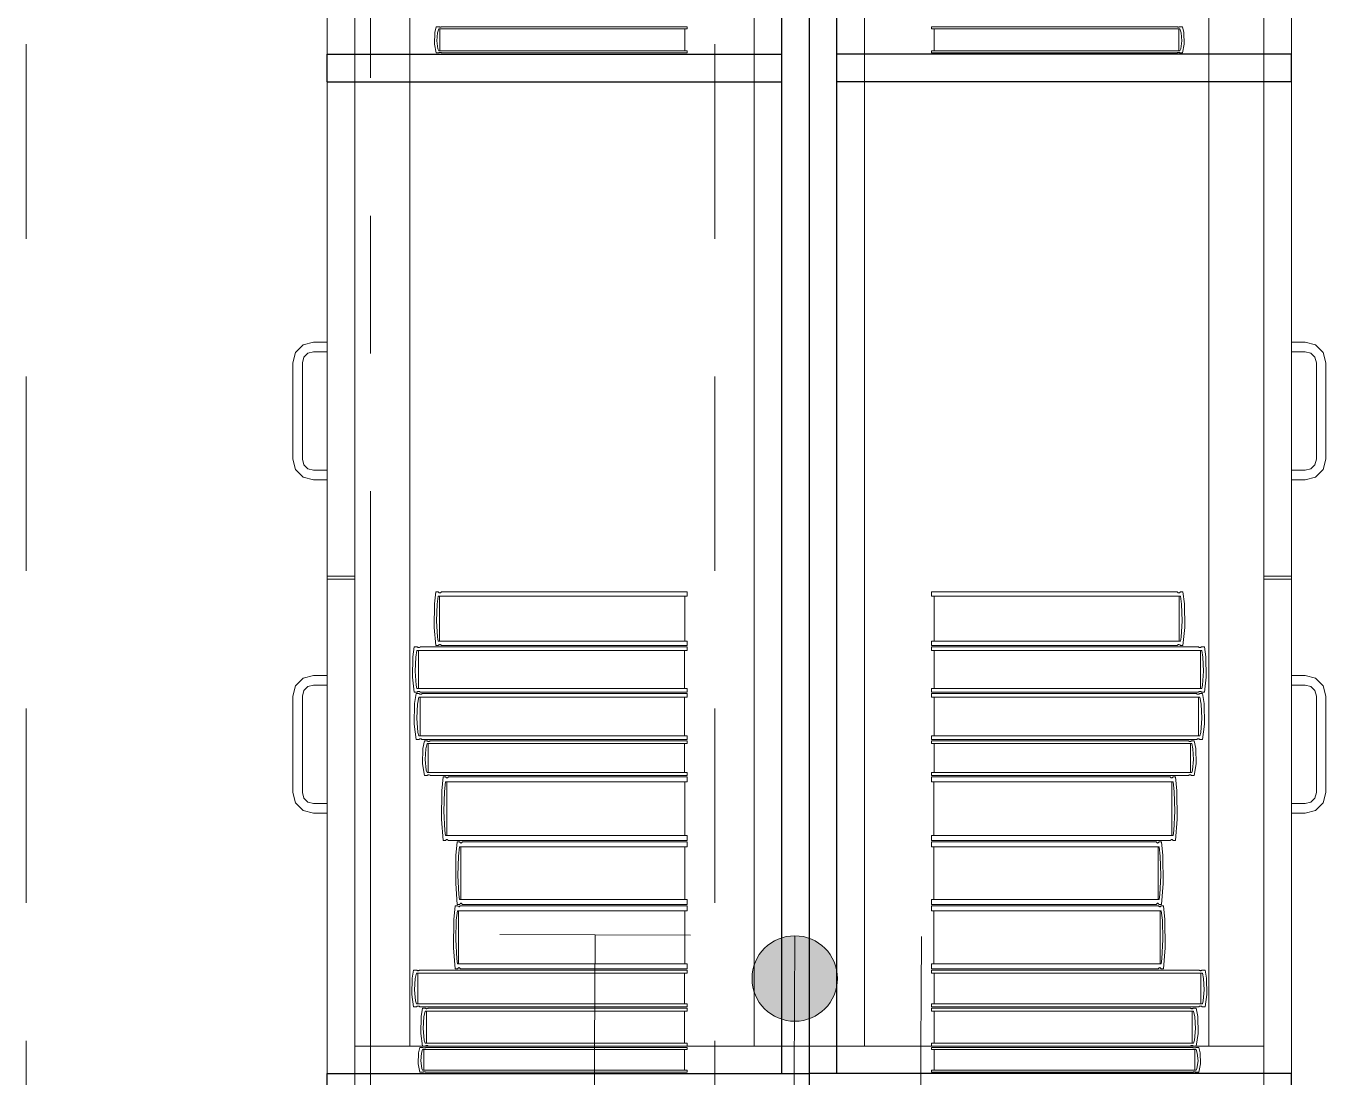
# Model space of a CAD drawing. Header units: inches. Extents: x -19 to 5698, y -728 to 92.
# Drawn here: x 293.57 to 294.514, y 14.325 to 15.088 of the extents above; entities that cross this region are included whole.
import ezdxf

# ---------------------------------------------------------------- set-up
doc = ezdxf.new("R2010")
doc.units = ezdxf.units.IN
doc.header["$MEASUREMENT"] = 0
doc.set_wipeout_variables(frame=1)
for name, pattern in [('HIDDEN', [0.375, 0.25, -0.125]), ('Hidden Line', [0.195611, 0.141111, -0.0545]), ('Punto & Raya', [0.65, 0.5, -0.075, 0, -0.075]), ('RAYITAS', [0.375, 0.25, -0.125]), ('Wipeout_Contour', [1, 0, -1])]:
    doc.linetypes.add(name, pattern=pattern)
for name, color, linetype, lineweight in [('00 conduct tomacorr', 120, 'HIDDEN', 30), ('T-TECHO-E', 150, 'Continuous', 20), ('TOMACORRIENTE', 22, 'RAYITAS', 9)]:
    doc.layers.add(name, color=color, linetype=linetype, lineweight=lineweight)
for name, color, linetype in [('02 _ ARQ _ ALB _ Ejes Generales', 251, 'Continuous'), ('08 _ STR _ EXT _ 09 Vigas', 251, 'Continuous'), ('Interior - Mobiliario', 7, 'Continuous')]:
    doc.layers.add(name, color=color, linetype=linetype)

# ---------------------------------------------------------------- blocks, each defined once
blk = doc.blocks.new('a')
at = {"layer": 'TOMACORRIENTE', "ltscale": 0.05}
h = blk.add_hatch(color=4, dxfattribs=at)
edge = h.paths.add_edge_path()
edge.add_arc((0, 0.0752), 0.02106, 0, 360)
at = {"layer": 'TOMACORRIENTE', "color": 4}
for p, q in [((-0.14553, 0.09625), (-0.0515, 0.09625)), ((-0.09851, 0.09625), (-0.09851, -0.09657)), ((0, 0.09625), (0, -0.09625)), ((0.06232, -0.09625), (0.06232, 0.09625))]:
    blk.add_line(p, q, dxfattribs=at)
blk.add_circle((0, 0.0752), 0.02106, dxfattribs=at)
blk = doc.blocks.new('CABLE 3FACE')
at = {"layer": 'T-TECHO-E', "rotation": 59.94170052614085}
blk.add_blockref('a', (0, 0), dxfattribs=at)

msp = doc.modelspace()

# ---------------------------------------------------------------- linework, layer by layer
at = {"layer": '08 _ STR _ EXT _ 09 Vigas', "color": 251, "linetype": 'Hidden Line', "lineweight": 13, "true_color": 0x636466}
msp.add_line((293.57005, 7.7), (293.57005, 16.9), dxfattribs=at)
at = {"layer": 'Interior - Mobiliario', "color": 175, "linetype": 'Continuous', "lineweight": 13}
for p, q in [((293.80862, 15.78729), (293.80862, 14.32729)), ((294.11862, 14.32729), (294.11862, 15.78729)), ((294.15862, 14.32729), (294.15862, 15.78729)), ((294.46862, 15.78729), (294.46862, 14.32729)), ((293.86679, 15.08309), (293.86656, 15.07461)), ((293.86778, 15.08724), (293.86679, 15.08309)), ((293.86976, 15.08724), (293.86778, 15.08724)), ((293.8683, 15.07706), (293.86877, 15.08289)), ((293.86877, 15.08289), (293.8696, 15.08572)), ((293.8696, 15.08572), (294.04996, 15.08572)), ((293.86986, 15.08717), (293.86976, 15.08724)), ((293.87009, 15.08705), (293.86986, 15.08717)), ((293.87034, 15.08697), (293.87009, 15.08705)), ((293.87061, 15.08693), (293.87034, 15.08697)), ((293.87088, 15.08692), (293.87061, 15.08693)), ((293.87114, 15.08696), (293.87088, 15.08692)), ((293.8714, 15.08703), (293.87114, 15.08696)), ((293.87163, 15.08714), (293.8714, 15.08703)), ((293.87178, 15.08724), (293.87163, 15.08714)), ((294.04996, 15.08724), (293.87178, 15.08724)), ((294.04996, 15.08572), (294.04996, 15.08724)), ((294.22728, 15.08572), (294.22728, 15.08724)), ((294.22728, 15.08724), (294.40546, 15.08724)), ((294.40764, 15.08572), (294.22728, 15.08572)), ((294.40546, 15.08724), (294.40561, 15.08714)), ((294.40561, 15.08714), (294.40585, 15.08703)), ((294.40585, 15.08703), (294.4061, 15.08696)), ((294.4061, 15.08696), (294.40637, 15.08692)), ((294.40637, 15.08692), (294.40664, 15.08693)), ((294.40664, 15.08693), (294.4069, 15.08697)), ((294.4069, 15.08697), (294.40715, 15.08705)), ((294.40715, 15.08705), (294.40738, 15.08717)), ((294.40738, 15.08717), (294.40748, 15.08724)), ((294.40748, 15.08724), (294.40946, 15.08724)), ((294.40848, 15.08289), (294.40764, 15.08572)), ((294.40894, 15.07706), (294.40848, 15.08289)), ((294.40946, 15.08724), (294.41046, 15.08309)), ((294.41046, 15.08309), (294.41068, 15.07461)), ((293.76563, 14.85079), (293.77112, 14.85628)), ((293.77112, 14.85628), (293.77862, 14.85829)), ((293.77862, 14.85829), (293.78862, 14.85829)), ((293.78862, 14.85829), (293.78862, 14.85129)), ((294.49862, 14.85829), (294.48862, 14.85829)), ((294.48862, 14.85829), (294.48862, 14.85129)), ((294.50612, 14.85628), (294.49862, 14.85829)), ((294.51161, 14.85079), (294.50612, 14.85628)), ((293.76362, 14.84329), (293.76563, 14.85079)), ((293.76362, 14.77329), (293.76362, 14.84329)), ((293.77169, 14.84729), (293.77062, 14.84329)), ((293.77062, 14.84329), (293.77062, 14.77329)), ((293.77462, 14.85022), (293.77169, 14.84729)), ((293.77862, 14.85129), (293.77462, 14.85022)), ((293.78862, 14.85129), (293.77862, 14.85129)), ((294.48862, 14.85129), (294.49862, 14.85129)), ((294.49862, 14.85129), (294.50262, 14.85022)), ((294.50262, 14.85022), (294.50555, 14.84729)), ((294.50555, 14.84729), (294.50662, 14.84329)), ((294.50662, 14.84329), (294.50662, 14.77329)), ((294.51362, 14.84329), (294.51161, 14.85079)), ((294.51362, 14.77329), (294.51362, 14.84329)), ((293.76563, 14.76579), (293.76362, 14.77329)), ((293.77062, 14.77329), (293.77169, 14.76929)), ((293.77169, 14.76929), (293.77462, 14.76637)), ((294.50555, 14.76929), (294.50262, 14.76637)), ((294.50662, 14.77329), (294.50555, 14.76929)), ((294.51161, 14.76579), (294.51362, 14.77329)), ((293.77112, 14.7603), (293.76563, 14.76579)), ((293.77862, 14.75829), (293.77112, 14.7603)), ((293.77462, 14.76637), (293.77862, 14.76529)), ((293.77862, 14.76529), (293.78862, 14.76529)), ((293.78862, 14.75829), (293.77862, 14.75829)), ((293.78862, 14.76529), (293.78862, 14.75829)), ((294.49862, 14.76529), (294.48862, 14.76529)), ((294.48862, 14.76529), (294.48862, 14.75829)), ((294.48862, 14.75829), (294.49862, 14.75829)), ((294.50262, 14.76637), (294.49862, 14.76529)), ((294.49862, 14.75829), (294.50612, 14.7603)), ((294.50612, 14.7603), (294.51161, 14.76579)), ((293.78862, 14.68829), (293.80862, 14.68829)), ((293.78862, 14.68629), (293.80862, 14.68629)), ((294.48862, 14.68829), (294.46862, 14.68829)), ((294.48862, 14.68629), (294.46862, 14.68629)), ((293.86743, 14.67692), (293.86644, 14.66839)), ((293.86942, 14.67692), (293.86743, 14.67692)), ((293.86842, 14.66799), (293.86926, 14.67381)), ((293.86926, 14.67381), (294.04996, 14.67381)), ((293.86952, 14.67677), (293.86942, 14.67692)), ((293.86975, 14.67653), (293.86952, 14.67677)), ((293.87, 14.67637), (293.86975, 14.67653)), ((293.87026, 14.67628), (293.87, 14.67637)), ((293.87017, 14.67381), (293.87017, 14.64116)), ((293.87053, 14.67627), (293.87026, 14.67628)), ((293.8708, 14.67634), (293.87053, 14.67627)), ((293.87105, 14.67649), (293.8708, 14.67634)), ((293.87129, 14.67671), (293.87105, 14.67649)), ((293.87144, 14.67692), (293.87129, 14.67671)), ((294.04996, 14.67692), (293.87144, 14.67692)), ((294.04814, 14.64116), (294.04814, 14.67381)), ((294.04996, 14.67381), (294.04996, 14.67692)), ((294.22728, 14.67381), (294.22728, 14.67692)), ((294.22728, 14.67692), (294.4058, 14.67692)), ((294.40798, 14.67381), (294.22728, 14.67381)), ((294.2291, 14.64116), (294.2291, 14.67381)), ((294.4058, 14.67692), (294.40595, 14.67671)), ((294.40595, 14.67671), (294.40619, 14.67649)), ((294.40619, 14.67649), (294.40644, 14.67634)), ((294.40644, 14.67634), (294.40671, 14.67627)), ((294.40671, 14.67627), (294.40698, 14.67628)), ((294.40698, 14.67628), (294.40724, 14.67637)), ((294.40707, 14.67381), (294.40707, 14.64116)), ((294.40724, 14.67637), (294.40749, 14.67653)), ((294.40749, 14.67653), (294.40772, 14.67677)), ((294.40772, 14.67677), (294.40783, 14.67692)), ((294.40783, 14.67692), (294.40981, 14.67692)), ((294.40882, 14.66799), (294.40798, 14.67381)), ((294.40981, 14.67692), (294.41081, 14.66839)), ((293.86644, 14.66839), (293.86621, 14.65101)), ((293.86796, 14.65602), (293.86842, 14.66799)), ((294.40929, 14.65602), (294.40882, 14.66799)), ((294.41081, 14.66839), (294.41104, 14.65101)), ((293.86872, 14.6441), (293.86796, 14.65602)), ((294.40853, 14.6441), (294.40929, 14.65602)), ((293.86621, 14.65101), (293.86743, 14.63805)), ((294.41104, 14.65101), (294.40981, 14.63805)), ((293.85185, 14.63705), (293.85077, 14.62984)), ((293.85401, 14.63705), (293.85185, 14.63705)), ((293.85412, 14.63692), (293.85401, 14.63705)), ((293.85437, 14.63672), (293.85412, 14.63692)), ((293.85464, 14.63658), (293.85437, 14.63672)), ((293.85493, 14.63651), (293.85464, 14.63658)), ((293.85522, 14.6365), (293.85493, 14.63651)), ((293.85551, 14.63656), (293.85522, 14.6365)), ((293.85578, 14.63668), (293.85551, 14.63656)), ((293.85604, 14.63687), (293.85578, 14.63668)), ((293.8562, 14.63705), (293.85604, 14.63687)), ((294.04996, 14.63705), (293.8562, 14.63705)), ((293.86743, 14.63805), (293.86942, 14.63805)), ((293.86926, 14.64116), (293.86872, 14.6441)), ((294.04996, 14.64116), (293.86926, 14.64116)), ((293.86942, 14.63805), (293.86957, 14.63826)), ((293.86957, 14.63826), (293.8698, 14.63848)), ((293.8698, 14.63848), (293.87006, 14.63863)), ((293.87006, 14.63863), (293.87032, 14.6387)), ((293.87032, 14.6387), (293.87059, 14.63869)), ((293.87059, 14.63869), (293.87086, 14.6386)), ((293.87086, 14.6386), (293.87111, 14.63843)), ((293.87111, 14.63843), (293.87134, 14.6382)), ((293.87134, 14.6382), (293.87144, 14.63805)), ((293.87144, 14.63805), (294.04996, 14.63805)), ((294.04996, 14.63805), (294.04996, 14.64116)), ((294.04996, 14.63442), (294.04996, 14.63705)), ((294.22728, 14.63805), (294.22728, 14.64116)), ((294.22728, 14.64116), (294.40798, 14.64116)), ((294.4058, 14.63805), (294.22728, 14.63805)), ((294.22728, 14.63442), (294.22728, 14.63705)), ((294.22728, 14.63705), (294.42104, 14.63705)), ((294.40591, 14.6382), (294.4058, 14.63805)), ((294.40613, 14.63843), (294.40591, 14.6382)), ((294.40639, 14.6386), (294.40613, 14.63843)), ((294.40665, 14.63869), (294.40639, 14.6386)), ((294.40692, 14.6387), (294.40665, 14.63869)), ((294.40718, 14.63863), (294.40692, 14.6387)), ((294.40744, 14.63848), (294.40718, 14.63863)), ((294.40767, 14.63826), (294.40744, 14.63848)), ((294.40783, 14.63805), (294.40767, 14.63826)), ((294.40981, 14.63805), (294.40783, 14.63805)), ((294.40798, 14.64116), (294.40853, 14.6441)), ((294.42104, 14.63705), (294.4212, 14.63687)), ((294.4212, 14.63687), (294.42146, 14.63668)), ((294.42146, 14.63668), (294.42174, 14.63656)), ((294.42174, 14.63656), (294.42202, 14.6365)), ((294.42202, 14.6365), (294.42232, 14.63651)), ((294.42232, 14.63651), (294.4226, 14.63658)), ((294.4226, 14.63658), (294.42288, 14.63672)), ((294.42288, 14.63672), (294.42313, 14.63692)), ((294.42313, 14.63692), (294.42324, 14.63705)), ((294.42324, 14.63705), (294.42539, 14.63705)), ((294.42539, 14.63705), (294.42647, 14.62984)), ((293.85077, 14.62984), (293.85052, 14.61514)), ((293.85242, 14.61938), (293.85292, 14.62949)), ((293.85292, 14.62949), (293.85383, 14.63442)), ((293.85383, 14.63442), (294.04996, 14.63442)), ((293.85482, 14.63442), (293.85482, 14.60681)), ((294.04798, 14.60681), (294.04798, 14.63442)), ((294.42341, 14.63442), (294.22728, 14.63442)), ((294.22926, 14.60681), (294.22926, 14.63442)), ((294.42242, 14.63442), (294.42242, 14.60681)), ((294.42432, 14.62949), (294.42341, 14.63442)), ((294.42482, 14.61938), (294.42432, 14.62949)), ((294.42647, 14.62984), (294.42672, 14.61514)), ((293.77862, 14.61629), (293.77112, 14.61428)), ((293.78862, 14.61629), (293.77862, 14.61629)), ((293.78862, 14.60929), (293.78862, 14.61629)), ((293.85325, 14.6093), (293.85242, 14.61938)), ((294.424, 14.6093), (294.42482, 14.61938)), ((294.48862, 14.61629), (294.49862, 14.61629)), ((294.48862, 14.60929), (294.48862, 14.61629)), ((294.49862, 14.61629), (294.50612, 14.61428)), ((293.76563, 14.60879), (293.76362, 14.60129)), ((293.77112, 14.61428), (293.76563, 14.60879)), ((293.77169, 14.60529), (293.77462, 14.60822)), ((293.77462, 14.60822), (293.77862, 14.60929)), ((293.77862, 14.60929), (293.78862, 14.60929)), ((293.85052, 14.61514), (293.85185, 14.60418)), ((293.85383, 14.60681), (293.85325, 14.6093)), ((294.04996, 14.60681), (293.85383, 14.60681)), ((294.04996, 14.60418), (294.04996, 14.60681)), ((294.22728, 14.60418), (294.22728, 14.60681)), ((294.22728, 14.60681), (294.42341, 14.60681)), ((294.42341, 14.60681), (294.424, 14.6093)), ((294.42672, 14.61514), (294.42539, 14.60418)), ((294.49862, 14.60929), (294.48862, 14.60929)), ((294.50262, 14.60822), (294.49862, 14.60929)), ((294.50555, 14.60529), (294.50262, 14.60822)), ((294.50612, 14.61428), (294.51161, 14.60879)), ((294.51161, 14.60879), (294.51362, 14.60129)), ((293.76362, 14.60129), (293.76362, 14.53129)), ((293.77062, 14.60129), (293.77169, 14.60529)), ((293.77062, 14.53129), (293.77062, 14.60129)), ((293.85185, 14.60418), (293.85401, 14.60418)), ((293.85316, 14.60318), (293.85209, 14.59585)), ((293.8553, 14.60318), (293.85316, 14.60318)), ((293.85401, 14.60418), (293.85417, 14.60435)), ((293.85417, 14.60435), (293.85443, 14.60454)), ((293.85423, 14.5955), (293.85513, 14.60051)), ((293.85443, 14.60454), (293.8547, 14.60467)), ((293.8547, 14.60467), (293.85499, 14.60473)), ((293.85499, 14.60473), (293.85528, 14.60472)), ((293.85513, 14.60051), (294.04996, 14.60051)), ((293.85528, 14.60472), (293.85557, 14.60464)), ((293.85541, 14.60305), (293.8553, 14.60318)), ((293.85566, 14.60284), (293.85541, 14.60305)), ((293.85557, 14.60464), (293.85584, 14.6045)), ((293.85593, 14.6027), (293.85566, 14.60284)), ((293.85584, 14.6045), (293.85609, 14.60431)), ((293.85622, 14.60263), (293.85593, 14.6027)), ((293.85609, 14.60431), (293.8562, 14.60418)), ((293.85611, 14.60051), (293.85611, 14.57245)), ((293.8562, 14.60418), (294.04996, 14.60418)), ((293.85651, 14.60262), (293.85622, 14.60263)), ((293.85679, 14.60268), (293.85651, 14.60262)), ((293.85707, 14.60281), (293.85679, 14.60268)), ((293.85732, 14.603), (293.85707, 14.60281)), ((293.85748, 14.60318), (293.85732, 14.603)), ((294.04996, 14.60318), (293.85748, 14.60318)), ((294.048, 14.57245), (294.048, 14.60051)), ((294.04996, 14.60051), (294.04996, 14.60318)), ((294.42104, 14.60418), (294.22728, 14.60418)), ((294.22728, 14.60051), (294.22728, 14.60318)), ((294.22728, 14.60318), (294.41976, 14.60318)), ((294.42211, 14.60051), (294.22728, 14.60051)), ((294.22925, 14.57245), (294.22925, 14.60051)), ((294.41976, 14.60318), (294.41992, 14.603)), ((294.41992, 14.603), (294.42018, 14.60281)), ((294.42018, 14.60281), (294.42045, 14.60268)), ((294.42045, 14.60268), (294.42074, 14.60262)), ((294.42074, 14.60262), (294.42103, 14.60263)), ((294.42103, 14.60263), (294.42131, 14.6027)), ((294.42115, 14.60431), (294.42104, 14.60418)), ((294.42113, 14.60051), (294.42113, 14.57245)), ((294.4214, 14.6045), (294.42115, 14.60431)), ((294.42131, 14.6027), (294.42158, 14.60284)), ((294.42167, 14.60464), (294.4214, 14.6045)), ((294.42158, 14.60284), (294.42183, 14.60305)), ((294.42196, 14.60472), (294.42167, 14.60464)), ((294.42183, 14.60305), (294.42194, 14.60318)), ((294.42194, 14.60318), (294.42408, 14.60318)), ((294.42225, 14.60473), (294.42196, 14.60472)), ((294.42302, 14.5955), (294.42211, 14.60051)), ((294.42254, 14.60467), (294.42225, 14.60473)), ((294.42282, 14.60454), (294.42254, 14.60467)), ((294.42307, 14.60435), (294.42282, 14.60454)), ((294.42324, 14.60418), (294.42307, 14.60435)), ((294.42539, 14.60418), (294.42324, 14.60418)), ((294.42408, 14.60318), (294.42516, 14.59585)), ((294.50662, 14.60129), (294.50555, 14.60529)), ((294.50662, 14.53129), (294.50662, 14.60129)), ((294.51362, 14.60129), (294.51362, 14.53129)), ((293.85209, 14.59585), (293.85184, 14.58092)), ((293.85373, 14.58523), (293.85423, 14.5955)), ((294.42352, 14.58523), (294.42302, 14.5955)), ((294.42516, 14.59585), (294.4254, 14.58092)), ((293.85184, 14.58092), (293.85316, 14.56978)), ((293.85455, 14.57499), (293.85373, 14.58523)), ((294.4227, 14.57499), (294.42352, 14.58523)), ((294.4254, 14.58092), (294.42408, 14.56978)), ((293.85316, 14.56978), (293.8553, 14.56978)), ((293.85513, 14.57245), (293.85455, 14.57499)), ((294.04996, 14.57245), (293.85513, 14.57245)), ((293.8553, 14.56978), (293.85546, 14.56996)), ((293.85546, 14.56996), (293.85572, 14.57015)), ((293.85572, 14.57015), (293.85599, 14.57028)), ((293.85599, 14.57028), (293.85628, 14.57034)), ((293.85628, 14.57034), (293.85657, 14.57033)), ((293.85657, 14.57033), (293.85685, 14.57026)), ((293.85685, 14.57026), (293.85712, 14.57011)), ((293.85712, 14.57011), (293.85737, 14.56991)), ((293.85737, 14.56991), (293.85748, 14.56978)), ((293.85748, 14.56978), (294.04996, 14.56978)), ((294.04996, 14.56978), (294.04996, 14.57245)), ((294.22728, 14.56978), (294.22728, 14.57245)), ((294.22728, 14.57245), (294.42211, 14.57245)), ((294.41976, 14.56978), (294.22728, 14.56978)), ((294.41987, 14.56991), (294.41976, 14.56978)), ((294.42012, 14.57011), (294.41987, 14.56991)), ((294.42039, 14.57026), (294.42012, 14.57011)), ((294.42067, 14.57033), (294.42039, 14.57026)), ((294.42096, 14.57034), (294.42067, 14.57033)), ((294.42125, 14.57028), (294.42096, 14.57034)), ((294.42152, 14.57015), (294.42125, 14.57028)), ((294.42178, 14.56996), (294.42152, 14.57015)), ((294.42194, 14.56978), (294.42178, 14.56996)), ((294.42408, 14.56978), (294.42194, 14.56978)), ((294.42211, 14.57245), (294.4227, 14.57499)), ((293.85816, 14.56329), (293.85793, 14.55208)), ((293.85921, 14.56878), (293.85816, 14.56329)), ((293.86128, 14.56878), (293.85921, 14.56878)), ((293.85975, 14.55531), (293.86024, 14.56302)), ((293.86024, 14.56302), (293.86111, 14.56678)), ((293.86111, 14.56678), (294.04996, 14.56678)), ((293.86139, 14.56868), (293.86128, 14.56878)), ((293.86163, 14.56853), (293.86139, 14.56868)), ((293.86189, 14.56843), (293.86163, 14.56853)), ((293.86216, 14.56837), (293.86189, 14.56843)), ((293.86207, 14.56678), (293.86207, 14.54573)), ((293.86245, 14.56836), (293.86216, 14.56837)), ((293.86272, 14.56841), (293.86245, 14.56836)), ((293.86299, 14.5685), (293.86272, 14.56841)), ((293.86324, 14.56865), (293.86299, 14.5685)), ((293.86339, 14.56878), (293.86324, 14.56865)), ((294.04996, 14.56878), (293.86339, 14.56878)), ((294.04806, 14.54573), (294.04806, 14.56678)), ((294.04996, 14.56678), (294.04996, 14.56878)), ((294.22728, 14.56678), (294.22728, 14.56878)), ((294.22728, 14.56878), (294.41385, 14.56878)), ((294.41613, 14.56678), (294.22728, 14.56678)), ((294.22919, 14.54573), (294.22919, 14.56678)), ((294.41385, 14.56878), (294.41401, 14.56865)), ((294.41401, 14.56865), (294.41425, 14.5685)), ((294.41425, 14.5685), (294.41452, 14.56841)), ((294.41452, 14.56841), (294.4148, 14.56836)), ((294.4148, 14.56836), (294.41508, 14.56837)), ((294.41508, 14.56837), (294.41535, 14.56843)), ((294.41518, 14.56678), (294.41518, 14.54573)), ((294.41535, 14.56843), (294.41562, 14.56853)), ((294.41562, 14.56853), (294.41586, 14.56868)), ((294.41586, 14.56868), (294.41596, 14.56878)), ((294.41596, 14.56878), (294.41804, 14.56878)), ((294.41701, 14.56302), (294.41613, 14.56678)), ((294.41749, 14.55531), (294.41701, 14.56302)), ((294.41804, 14.56878), (294.41908, 14.56329)), ((294.41908, 14.56329), (294.41932, 14.55208)), ((293.85793, 14.55208), (293.85921, 14.54372)), ((293.86055, 14.54763), (293.85975, 14.55531)), ((294.41669, 14.54763), (294.41749, 14.55531)), ((294.41932, 14.55208), (294.41804, 14.54372)), ((293.85921, 14.54372), (293.86128, 14.54372)), ((293.86111, 14.54573), (293.86055, 14.54763)), ((294.04996, 14.54573), (293.86111, 14.54573)), ((293.86128, 14.54372), (293.86144, 14.54386)), ((293.86144, 14.54386), (293.86168, 14.544)), ((293.86168, 14.544), (293.86195, 14.5441)), ((293.86195, 14.5441), (293.86223, 14.54414)), ((293.86223, 14.54414), (293.86251, 14.54414)), ((293.86251, 14.54414), (293.86278, 14.54408)), ((293.86278, 14.54408), (293.86305, 14.54397)), ((293.86305, 14.54397), (293.86329, 14.54382)), ((293.86329, 14.54382), (293.86339, 14.54372)), ((293.86339, 14.54372), (294.04996, 14.54372)), ((293.87277, 14.54272), (293.8718, 14.53257)), ((293.8747, 14.54272), (293.87277, 14.54272)), ((293.8748, 14.54254), (293.8747, 14.54272)), ((293.87502, 14.54226), (293.8748, 14.54254)), ((293.87526, 14.54207), (293.87502, 14.54226)), ((293.87552, 14.54196), (293.87526, 14.54207)), ((293.87578, 14.54195), (293.87552, 14.54196)), ((293.87604, 14.54203), (293.87578, 14.54195)), ((293.87629, 14.54221), (293.87604, 14.54203)), ((293.87651, 14.54247), (293.87629, 14.54221)), ((293.87666, 14.54272), (293.87651, 14.54247)), ((294.04996, 14.54272), (293.87666, 14.54272)), ((294.04996, 14.54372), (294.04996, 14.54573)), ((294.04996, 14.53902), (294.04996, 14.54272)), ((294.22728, 14.54372), (294.22728, 14.54573)), ((294.22728, 14.54573), (294.41613, 14.54573)), ((294.41385, 14.54372), (294.22728, 14.54372)), ((294.22728, 14.53902), (294.22728, 14.54272)), ((294.22728, 14.54272), (294.40058, 14.54272)), ((294.40058, 14.54272), (294.40073, 14.54247)), ((294.40073, 14.54247), (294.40096, 14.54221)), ((294.40096, 14.54221), (294.4012, 14.54203)), ((294.4012, 14.54203), (294.40146, 14.54195)), ((294.40146, 14.54195), (294.40172, 14.54196)), ((294.40172, 14.54196), (294.40198, 14.54207)), ((294.40198, 14.54207), (294.40222, 14.54226)), ((294.40222, 14.54226), (294.40245, 14.54254)), ((294.40245, 14.54254), (294.40255, 14.54272)), ((294.40255, 14.54272), (294.40447, 14.54272)), ((294.40447, 14.54272), (294.40544, 14.53257)), ((294.41396, 14.54382), (294.41385, 14.54372)), ((294.4142, 14.54397), (294.41396, 14.54382)), ((294.41446, 14.54408), (294.4142, 14.54397)), ((294.41473, 14.54414), (294.41446, 14.54408)), ((294.41502, 14.54414), (294.41473, 14.54414)), ((294.41529, 14.5441), (294.41502, 14.54414)), ((294.41556, 14.544), (294.41529, 14.5441)), ((294.41581, 14.54386), (294.41556, 14.544)), ((294.41596, 14.54372), (294.41581, 14.54386)), ((294.41804, 14.54372), (294.41596, 14.54372)), ((294.41613, 14.54573), (294.41669, 14.54763)), ((293.76362, 14.53129), (293.76563, 14.52379)), ((293.77169, 14.52729), (293.77062, 14.53129)), ((293.8718, 14.53257), (293.87158, 14.51186)), ((293.87328, 14.51783), (293.87373, 14.53208)), ((293.87373, 14.53208), (293.87454, 14.53902)), ((293.87454, 14.53902), (294.04996, 14.53902)), ((293.87543, 14.53902), (293.87543, 14.50012)), ((294.04819, 14.50012), (294.04819, 14.53902)), ((294.4027, 14.53902), (294.22728, 14.53902)), ((294.22905, 14.50012), (294.22905, 14.53902)), ((294.40181, 14.53902), (294.40181, 14.50012)), ((294.40351, 14.53208), (294.4027, 14.53902)), ((294.40397, 14.51783), (294.40351, 14.53208)), ((294.40544, 14.53257), (294.40566, 14.51186)), ((294.50555, 14.52729), (294.50662, 14.53129)), ((294.51362, 14.53129), (294.51161, 14.52379)), ((293.76563, 14.52379), (293.77112, 14.5183)), ((293.77462, 14.52437), (293.77169, 14.52729)), ((293.77862, 14.52329), (293.77462, 14.52437)), ((293.78862, 14.52329), (293.77862, 14.52329)), ((293.78862, 14.51629), (293.78862, 14.52329)), ((294.48862, 14.52329), (294.49862, 14.52329)), ((294.48862, 14.51629), (294.48862, 14.52329)), ((294.49862, 14.52329), (294.50262, 14.52437)), ((294.50262, 14.52437), (294.50555, 14.52729)), ((294.51161, 14.52379), (294.50612, 14.5183)), ((293.77112, 14.5183), (293.77862, 14.51629)), ((293.77862, 14.51629), (293.78862, 14.51629)), ((293.87402, 14.50363), (293.87328, 14.51783)), ((294.40323, 14.50363), (294.40397, 14.51783)), ((294.49862, 14.51629), (294.48862, 14.51629)), ((294.50612, 14.5183), (294.49862, 14.51629)), ((293.87158, 14.51186), (293.87277, 14.49641)), ((293.87454, 14.50012), (293.87402, 14.50363)), ((294.4027, 14.50012), (294.40323, 14.50363)), ((294.40566, 14.51186), (294.40447, 14.49641)), ((293.87277, 14.49641), (293.8747, 14.49641)), ((294.04996, 14.50012), (293.87454, 14.50012)), ((293.8747, 14.49641), (293.87484, 14.49666)), ((293.87484, 14.49666), (293.87507, 14.49693)), ((293.87507, 14.49693), (293.87532, 14.4971)), ((293.87532, 14.4971), (293.87558, 14.49719)), ((293.87558, 14.49719), (293.87584, 14.49718)), ((293.87584, 14.49718), (293.87609, 14.49707)), ((293.87609, 14.49707), (293.87634, 14.49688)), ((293.87634, 14.49688), (293.87656, 14.49659)), ((293.87656, 14.49659), (293.87666, 14.49641)), ((293.87666, 14.49641), (294.04996, 14.49641)), ((293.88304, 14.49541), (293.88213, 14.48548)), ((293.88486, 14.49541), (293.88304, 14.49541)), ((293.88495, 14.49524), (293.88486, 14.49541)), ((293.88516, 14.49496), (293.88495, 14.49524)), ((293.88539, 14.49477), (293.88516, 14.49496)), ((293.88563, 14.49467), (293.88539, 14.49477)), ((293.88588, 14.49466), (293.88563, 14.49467)), ((293.88612, 14.49474), (293.88588, 14.49466)), ((293.88635, 14.49491), (293.88612, 14.49474)), ((293.88657, 14.49517), (293.88635, 14.49491)), ((293.88671, 14.49541), (293.88657, 14.49517)), ((294.04996, 14.49541), (293.88671, 14.49541)), ((294.04996, 14.49641), (294.04996, 14.50012)), ((294.04996, 14.49179), (294.04996, 14.49541)), ((294.22728, 14.49641), (294.22728, 14.50012)), ((294.22728, 14.50012), (294.4027, 14.50012)), ((294.40058, 14.49641), (294.22728, 14.49641)), ((294.22728, 14.49179), (294.22728, 14.49541)), ((294.22728, 14.49541), (294.39054, 14.49541)), ((294.39054, 14.49541), (294.39067, 14.49517)), ((294.39067, 14.49517), (294.39089, 14.49491)), ((294.39089, 14.49491), (294.39112, 14.49474)), ((294.39112, 14.49474), (294.39137, 14.49466)), ((294.39137, 14.49466), (294.39161, 14.49467)), ((294.39161, 14.49467), (294.39185, 14.49477)), ((294.39185, 14.49477), (294.39208, 14.49496)), ((294.39208, 14.49496), (294.39229, 14.49524)), ((294.39229, 14.49524), (294.39239, 14.49541)), ((294.39239, 14.49541), (294.3942, 14.49541)), ((294.3942, 14.49541), (294.39511, 14.48548)), ((294.40068, 14.49659), (294.40058, 14.49641)), ((294.40091, 14.49688), (294.40068, 14.49659)), ((294.40115, 14.49707), (294.40091, 14.49688)), ((294.40141, 14.49718), (294.40115, 14.49707)), ((294.40167, 14.49719), (294.40141, 14.49718)), ((294.40192, 14.4971), (294.40167, 14.49719)), ((294.40217, 14.49693), (294.40192, 14.4971)), ((294.4024, 14.49666), (294.40217, 14.49693)), ((294.40255, 14.49641), (294.4024, 14.49666)), ((294.40447, 14.49641), (294.40255, 14.49641)), ((293.88213, 14.48548), (293.88192, 14.46523)), ((293.88352, 14.47107), (293.88395, 14.48501)), ((293.88395, 14.48501), (293.88471, 14.49179)), ((293.88471, 14.49179), (294.04996, 14.49179)), ((293.88555, 14.49179), (293.88555, 14.45375)), ((294.0483, 14.45375), (294.0483, 14.49179)), ((294.39253, 14.49179), (294.22728, 14.49179)), ((294.22895, 14.45375), (294.22895, 14.49179)), ((294.3917, 14.49179), (294.3917, 14.45375)), ((294.3933, 14.48501), (294.39253, 14.49179)), ((294.39372, 14.47107), (294.3933, 14.48501)), ((294.39511, 14.48548), (294.39532, 14.46523)), ((293.88192, 14.46523), (293.88304, 14.45013)), ((293.88422, 14.45719), (293.88352, 14.47107)), ((294.39303, 14.45719), (294.39372, 14.47107)), ((294.39532, 14.46523), (294.3942, 14.45013)), ((293.88471, 14.45375), (293.88422, 14.45719)), ((294.39253, 14.45375), (294.39303, 14.45719)), ((293.88147, 14.44913), (293.88055, 14.4391)), ((293.88331, 14.44913), (293.88147, 14.44913)), ((293.88304, 14.45013), (293.88486, 14.45013)), ((293.8834, 14.44895), (293.88331, 14.44913)), ((293.88361, 14.44867), (293.8834, 14.44895)), ((293.88384, 14.44848), (293.88361, 14.44867)), ((293.88409, 14.44838), (293.88384, 14.44848)), ((293.88434, 14.44837), (293.88409, 14.44838)), ((293.88458, 14.44845), (293.88434, 14.44837)), ((293.88482, 14.44862), (293.88458, 14.44845)), ((294.04996, 14.45375), (293.88471, 14.45375)), ((293.88503, 14.44889), (293.88482, 14.44862)), ((293.88486, 14.45013), (293.88499, 14.45037)), ((293.88499, 14.45037), (293.88521, 14.45063)), ((293.88517, 14.44913), (293.88503, 14.44889)), ((294.04996, 14.44913), (293.88517, 14.44913)), ((293.88521, 14.45063), (293.88544, 14.4508)), ((293.88544, 14.4508), (293.88569, 14.45089)), ((293.88569, 14.45089), (293.88593, 14.45088)), ((293.88593, 14.45088), (293.88617, 14.45077)), ((293.88617, 14.45077), (293.8864, 14.45058)), ((293.8864, 14.45058), (293.88661, 14.45031)), ((293.88661, 14.45031), (293.88671, 14.45013)), ((293.88671, 14.45013), (294.04996, 14.45013)), ((294.04996, 14.45013), (294.04996, 14.45375)), ((294.04996, 14.44547), (294.04996, 14.44913)), ((294.22728, 14.45013), (294.22728, 14.45375)), ((294.22728, 14.45375), (294.39253, 14.45375)), ((294.39054, 14.45013), (294.22728, 14.45013)), ((294.22728, 14.44547), (294.22728, 14.44913)), ((294.22728, 14.44913), (294.39207, 14.44913)), ((294.39063, 14.45031), (294.39054, 14.45013)), ((294.39084, 14.45058), (294.39063, 14.45031)), ((294.39107, 14.45077), (294.39084, 14.45058)), ((294.39131, 14.45088), (294.39107, 14.45077)), ((294.39156, 14.45089), (294.39131, 14.45088)), ((294.3918, 14.4508), (294.39156, 14.45089)), ((294.39203, 14.45063), (294.3918, 14.4508)), ((294.39225, 14.45037), (294.39203, 14.45063)), ((294.39207, 14.44913), (294.39221, 14.44889)), ((294.39221, 14.44889), (294.39243, 14.44862)), ((294.39239, 14.45013), (294.39225, 14.45037)), ((294.3942, 14.45013), (294.39239, 14.45013)), ((294.39243, 14.44862), (294.39266, 14.44845)), ((294.39266, 14.44845), (294.39291, 14.44837)), ((294.39291, 14.44837), (294.39316, 14.44838)), ((294.39316, 14.44838), (294.3934, 14.44848)), ((294.3934, 14.44848), (294.39363, 14.44867)), ((294.39363, 14.44867), (294.39384, 14.44895)), ((294.39384, 14.44895), (294.39394, 14.44913)), ((294.39394, 14.44913), (294.39577, 14.44913)), ((294.39577, 14.44913), (294.39669, 14.4391)), ((293.88055, 14.4391), (293.88034, 14.41865)), ((293.88196, 14.42455), (293.88238, 14.43862)), ((293.88238, 14.43862), (293.88316, 14.44547)), ((293.88316, 14.44547), (294.04996, 14.44547)), ((293.884, 14.44547), (293.884, 14.40706)), ((294.04828, 14.40706), (294.04828, 14.44547)), ((294.39408, 14.44547), (294.22728, 14.44547)), ((294.22896, 14.40706), (294.22896, 14.44547)), ((294.39324, 14.44547), (294.39324, 14.40706)), ((294.39486, 14.43862), (294.39408, 14.44547)), ((294.39529, 14.42455), (294.39486, 14.43862)), ((294.39669, 14.4391), (294.3969, 14.41865)), ((293.88034, 14.41865), (293.88147, 14.4034)), ((293.88266, 14.41053), (293.88196, 14.42455)), ((294.39458, 14.41053), (294.39529, 14.42455)), ((294.3969, 14.41865), (294.39577, 14.4034)), ((293.88316, 14.40706), (293.88266, 14.41053)), ((294.39408, 14.40706), (294.39458, 14.41053)), ((293.85139, 14.4024), (293.8503, 14.39658)), ((293.85355, 14.4024), (293.85139, 14.4024)), ((293.85246, 14.3963), (293.85338, 14.40028)), ((293.85338, 14.40028), (294.04996, 14.40028)), ((293.85366, 14.4023), (293.85355, 14.4024)), ((293.85391, 14.40214), (293.85366, 14.4023)), ((293.85418, 14.40203), (293.85391, 14.40214)), ((293.85447, 14.40196), (293.85418, 14.40203)), ((293.85437, 14.40028), (293.85437, 14.37796)), ((293.85476, 14.40196), (293.85447, 14.40196)), ((293.85505, 14.40201), (293.85476, 14.40196)), ((293.85533, 14.40211), (293.85505, 14.40201)), ((293.85558, 14.40226), (293.85533, 14.40211)), ((293.85575, 14.4024), (293.85558, 14.40226)), ((294.04996, 14.4024), (293.85575, 14.4024)), ((293.88147, 14.4034), (293.88331, 14.4034)), ((294.04996, 14.40706), (293.88316, 14.40706)), ((293.88331, 14.4034), (293.88344, 14.40365)), ((293.88344, 14.40365), (293.88366, 14.40391)), ((293.88366, 14.40391), (293.8839, 14.40408)), ((293.8839, 14.40408), (293.88414, 14.40417)), ((293.88414, 14.40417), (293.88439, 14.40416)), ((293.88439, 14.40416), (293.88463, 14.40405)), ((293.88463, 14.40405), (293.88487, 14.40386)), ((293.88487, 14.40386), (293.88508, 14.40358)), ((293.88508, 14.40358), (293.88517, 14.4034)), ((293.88517, 14.4034), (294.04996, 14.4034)), ((294.04798, 14.37796), (294.04798, 14.40028)), ((294.04996, 14.4034), (294.04996, 14.40706)), ((294.04996, 14.40028), (294.04996, 14.4024)), ((294.22728, 14.4034), (294.22728, 14.40706)), ((294.22728, 14.40706), (294.39408, 14.40706)), ((294.39207, 14.4034), (294.22728, 14.4034)), ((294.22728, 14.40028), (294.22728, 14.4024)), ((294.22728, 14.4024), (294.4215, 14.4024)), ((294.42387, 14.40028), (294.22728, 14.40028)), ((294.22926, 14.37796), (294.22926, 14.40028)), ((294.39216, 14.40358), (294.39207, 14.4034)), ((294.39238, 14.40386), (294.39216, 14.40358)), ((294.39261, 14.40405), (294.39238, 14.40386)), ((294.39285, 14.40416), (294.39261, 14.40405)), ((294.3931, 14.40417), (294.39285, 14.40416)), ((294.39335, 14.40408), (294.3931, 14.40417)), ((294.39358, 14.40391), (294.39335, 14.40408)), ((294.3938, 14.40365), (294.39358, 14.40391)), ((294.39394, 14.4034), (294.3938, 14.40365)), ((294.39577, 14.4034), (294.39394, 14.4034)), ((294.4215, 14.4024), (294.42166, 14.40226)), ((294.42166, 14.40226), (294.42191, 14.40211)), ((294.42191, 14.40211), (294.42219, 14.40201)), ((294.42219, 14.40201), (294.42248, 14.40196)), ((294.42248, 14.40196), (294.42277, 14.40196)), ((294.42277, 14.40196), (294.42306, 14.40203)), ((294.42287, 14.40028), (294.42287, 14.37796)), ((294.42306, 14.40203), (294.42333, 14.40214)), ((294.42333, 14.40214), (294.42358, 14.4023)), ((294.42358, 14.4023), (294.4237, 14.4024)), ((294.4237, 14.4024), (294.42585, 14.4024)), ((294.42478, 14.3963), (294.42387, 14.40028)), ((294.42585, 14.4024), (294.42694, 14.39658)), ((293.8503, 14.39658), (293.85006, 14.38469)), ((293.85196, 14.38812), (293.85246, 14.3963)), ((294.42529, 14.38812), (294.42478, 14.3963)), ((294.42694, 14.39658), (294.42719, 14.38469)), ((293.85006, 14.38469), (293.85139, 14.37583)), ((293.85279, 14.37997), (293.85196, 14.38812)), ((294.42446, 14.37997), (294.42529, 14.38812)), ((294.42719, 14.38469), (294.42585, 14.37583)), ((293.85139, 14.37583), (293.85355, 14.37583)), ((293.85338, 14.37796), (293.85279, 14.37997)), ((294.04996, 14.37796), (293.85338, 14.37796)), ((293.85355, 14.37583), (293.85371, 14.37597)), ((293.85371, 14.37597), (293.85397, 14.37613)), ((293.85397, 14.37613), (293.85425, 14.37623)), ((293.85425, 14.37623), (293.85453, 14.37628)), ((293.85453, 14.37628), (293.85483, 14.37627)), ((293.85483, 14.37627), (293.85511, 14.37621)), ((293.85511, 14.37621), (293.85539, 14.3761)), ((293.85539, 14.3761), (293.85564, 14.37594)), ((293.85564, 14.37594), (293.85575, 14.37583)), ((293.85575, 14.37583), (294.04996, 14.37583)), ((293.85781, 14.37483), (293.85676, 14.36876)), ((293.8599, 14.37483), (293.85781, 14.37483)), ((293.85885, 14.36848), (293.85973, 14.37262)), ((293.85973, 14.37262), (294.04996, 14.37262)), ((293.86, 14.37473), (293.8599, 14.37483)), ((293.86025, 14.37456), (293.86, 14.37473)), ((293.86051, 14.37444), (293.86025, 14.37456)), ((293.86079, 14.37438), (293.86051, 14.37444)), ((293.86069, 14.37262), (293.86069, 14.34938)), ((293.86107, 14.37437), (293.86079, 14.37438)), ((293.86135, 14.37442), (293.86107, 14.37437)), ((293.86162, 14.37453), (293.86135, 14.37442)), ((293.86187, 14.37468), (293.86162, 14.37453)), ((293.86202, 14.37483), (293.86187, 14.37468)), ((294.04996, 14.37483), (293.86202, 14.37483)), ((294.04804, 14.34938), (294.04804, 14.37262)), ((294.04996, 14.37583), (294.04996, 14.37796)), ((294.04996, 14.37262), (294.04996, 14.37483)), ((294.22728, 14.37583), (294.22728, 14.37796)), ((294.22728, 14.37796), (294.42387, 14.37796)), ((294.4215, 14.37583), (294.22728, 14.37583)), ((294.22728, 14.37262), (294.22728, 14.37483)), ((294.22728, 14.37483), (294.41522, 14.37483)), ((294.41751, 14.37262), (294.22728, 14.37262)), ((294.2292, 14.34938), (294.2292, 14.37262)), ((294.41522, 14.37483), (294.41538, 14.37468)), ((294.41538, 14.37468), (294.41562, 14.37453)), ((294.41562, 14.37453), (294.41589, 14.37442)), ((294.41589, 14.37442), (294.41617, 14.37437)), ((294.41617, 14.37437), (294.41646, 14.37438)), ((294.41646, 14.37438), (294.41673, 14.37444)), ((294.41655, 14.37262), (294.41655, 14.34938)), ((294.41673, 14.37444), (294.417, 14.37456)), ((294.417, 14.37456), (294.41724, 14.37473)), ((294.41724, 14.37473), (294.41735, 14.37483)), ((294.41735, 14.37483), (294.41944, 14.37483)), ((294.4184, 14.36848), (294.41751, 14.37262)), ((294.41944, 14.37483), (294.42049, 14.36876)), ((294.42161, 14.37594), (294.4215, 14.37583)), ((294.42186, 14.3761), (294.42161, 14.37594)), ((294.42213, 14.37621), (294.42186, 14.3761)), ((294.42242, 14.37627), (294.42213, 14.37621)), ((294.42271, 14.37628), (294.42242, 14.37627)), ((294.423, 14.37623), (294.42271, 14.37628)), ((294.42328, 14.37613), (294.423, 14.37623)), ((294.42353, 14.37597), (294.42328, 14.37613)), ((294.4237, 14.37583), (294.42353, 14.37597)), ((294.42585, 14.37583), (294.4237, 14.37583)), ((294.42387, 14.37796), (294.42446, 14.37997)), ((293.85676, 14.36876), (293.85652, 14.35639)), ((293.85836, 14.35996), (293.85885, 14.36848)), ((294.41889, 14.35996), (294.4184, 14.36848)), ((294.42049, 14.36876), (294.42073, 14.35639)), ((293.85652, 14.35639), (293.85781, 14.34716)), ((293.85916, 14.35148), (293.85836, 14.35996)), ((294.41808, 14.35148), (294.41889, 14.35996)), ((294.42073, 14.35639), (294.41944, 14.34716)), ((293.80862, 14.34729), (293.84862, 14.34729)), ((293.84862, 14.34729), (294.09862, 14.34729)), ((293.85597, 14.34616), (293.8549, 14.34224)), ((293.85807, 14.34616), (293.85597, 14.34616)), ((293.85701, 14.34206), (293.85791, 14.34473)), ((293.85781, 14.34716), (293.8599, 14.34716)), ((293.85791, 14.34473), (294.04996, 14.34473)), ((293.85818, 14.34609), (293.85807, 14.34616)), ((293.85843, 14.34599), (293.85818, 14.34609)), ((293.85869, 14.34591), (293.85843, 14.34599)), ((293.85897, 14.34587), (293.85869, 14.34591)), ((293.85926, 14.34586), (293.85897, 14.34587)), ((293.85973, 14.34938), (293.85916, 14.35148)), ((293.85954, 14.3459), (293.85926, 14.34586)), ((293.85981, 14.34597), (293.85954, 14.3459)), ((294.04996, 14.34938), (293.85973, 14.34938)), ((293.86006, 14.34607), (293.85981, 14.34597)), ((293.8599, 14.34716), (293.86005, 14.34731)), ((293.86005, 14.34731), (293.8603, 14.34747)), ((293.86022, 14.34616), (293.86006, 14.34607)), ((294.04996, 14.34616), (293.86022, 14.34616)), ((293.8603, 14.34747), (293.86057, 14.34758)), ((293.86057, 14.34758), (293.86085, 14.34763)), ((293.86085, 14.34763), (293.86113, 14.34762)), ((293.86113, 14.34762), (293.86141, 14.34756)), ((293.86141, 14.34756), (293.86168, 14.34744)), ((293.86168, 14.34744), (293.86192, 14.34727)), ((293.86192, 14.34727), (293.86202, 14.34716)), ((293.86202, 14.34716), (294.04996, 14.34716)), ((294.04996, 14.34716), (294.04996, 14.34938)), ((294.04996, 14.34473), (294.04996, 14.34616)), ((294.42862, 14.34729), (294.17862, 14.34729)), ((294.22728, 14.34716), (294.22728, 14.34938)), ((294.22728, 14.34938), (294.41751, 14.34938)), ((294.41522, 14.34716), (294.22728, 14.34716)), ((294.22728, 14.34473), (294.22728, 14.34616)), ((294.22728, 14.34616), (294.41702, 14.34616)), ((294.41934, 14.34473), (294.22728, 14.34473)), ((294.41533, 14.34727), (294.41522, 14.34716)), ((294.41557, 14.34744), (294.41533, 14.34727)), ((294.41583, 14.34756), (294.41557, 14.34744)), ((294.41611, 14.34762), (294.41583, 14.34756)), ((294.41639, 14.34763), (294.41611, 14.34762)), ((294.41667, 14.34758), (294.41639, 14.34763)), ((294.41694, 14.34747), (294.41667, 14.34758)), ((294.41719, 14.34731), (294.41694, 14.34747)), ((294.41702, 14.34616), (294.41718, 14.34607)), ((294.41718, 14.34607), (294.41743, 14.34597)), ((294.41735, 14.34716), (294.41719, 14.34731)), ((294.41944, 14.34716), (294.41735, 14.34716)), ((294.41743, 14.34597), (294.4177, 14.3459)), ((294.41751, 14.34938), (294.41808, 14.35148)), ((294.4177, 14.3459), (294.41798, 14.34586)), ((294.41798, 14.34586), (294.41827, 14.34587)), ((294.41827, 14.34587), (294.41855, 14.34591)), ((294.41855, 14.34591), (294.41882, 14.34599)), ((294.41882, 14.34599), (294.41906, 14.34609)), ((294.41906, 14.34609), (294.41917, 14.34616)), ((294.41917, 14.34616), (294.42128, 14.34616)), ((294.42023, 14.34206), (294.41934, 14.34473)), ((294.42128, 14.34616), (294.42234, 14.34224)), ((294.46862, 14.34729), (294.42862, 14.34729)), ((293.8549, 14.34224), (293.85466, 14.33425)), ((293.85652, 14.33656), (293.85701, 14.34206)), ((294.42072, 14.33656), (294.42023, 14.34206)), ((294.42234, 14.34224), (294.42258, 14.33425)), ((293.80862, 14.32729), (294.11862, 14.32729)), ((294.46862, 14.32729), (294.15862, 14.32729))]:
    msp.add_line(p, q, dxfattribs=at)

# ---------------------------------------------------------------- next in the draw order: wipeouts: each hides what was drawn before it
at = {"color": 254, "linetype": 'Wipeout_Contour', "lineweight": 0, "ltscale": 9714.709443}
msp.add_wipeout([(293.78862, 15.06729), (293.78862, 15.04729), (294.11862, 15.04729), (294.11862, 15.06729)], dxfattribs=at).dxf.layer = 'Interior - Mobiliario'
at = {"color": 254, "linetype": 'Wipeout_Contour', "lineweight": 0, "ltscale": 9716.189415}
msp.add_wipeout([(294.48862, 15.06729), (294.15862, 15.06729), (294.15862, 15.04729), (294.48862, 15.04729)], dxfattribs=at).dxf.layer = 'Interior - Mobiliario'

# ---------------------------------------------------------------- next in the draw order: linework, layer by layer
at = {"layer": 'Interior - Mobiliario', "color": 175, "linetype": 'Continuous', "lineweight": 13}
for p, q in [((293.80862, 15.76729), (293.80862, 14.34729)), ((293.84862, 14.34729), (293.84862, 15.76729)), ((294.09862, 15.76729), (294.09862, 14.34729)), ((294.17862, 15.76729), (294.17862, 14.34729)), ((294.42862, 14.34729), (294.42862, 15.76729)), ((294.46862, 15.76729), (294.46862, 14.34729)), ((293.78862, 15.06729), (293.78862, 15.42629)), ((293.80862, 15.06729), (293.80862, 15.42629)), ((294.46862, 15.06729), (294.46862, 15.42629)), ((294.48862, 15.06729), (294.48862, 15.42629)), ((293.87052, 15.08572), (293.87052, 15.06981)), ((294.04814, 15.06981), (294.04814, 15.08572)), ((294.2291, 15.06981), (294.2291, 15.08572)), ((294.40673, 15.08572), (294.40673, 15.06981)), ((293.86656, 15.07461), (293.86778, 15.06829)), ((293.86906, 15.07125), (293.8683, 15.07706)), ((293.8696, 15.06981), (293.86906, 15.07125)), ((294.04996, 15.06981), (293.8696, 15.06981)), ((294.04996, 15.06829), (294.04996, 15.06981)), ((294.22728, 15.06829), (294.22728, 15.06981)), ((294.22728, 15.06981), (294.40764, 15.06981)), ((294.40764, 15.06981), (294.40818, 15.07125)), ((294.40818, 15.07125), (294.40894, 15.07706)), ((294.41068, 15.07461), (294.40946, 15.06829)), ((294.11862, 15.06729), (293.78862, 15.06729)), ((293.78862, 15.06729), (293.78862, 15.04729)), ((293.78862, 15.06729), (293.78862, 15.04729)), ((293.78862, 15.06729), (293.80862, 15.06729)), ((293.86778, 15.06829), (293.86976, 15.06829)), ((293.86976, 15.06829), (293.86991, 15.0684)), ((293.86991, 15.0684), (293.87015, 15.0685)), ((293.87015, 15.0685), (293.8704, 15.06858)), ((293.8704, 15.06858), (293.87067, 15.06861)), ((293.87067, 15.06861), (293.87094, 15.06861)), ((293.87094, 15.06861), (293.8712, 15.06856)), ((293.8712, 15.06856), (293.87145, 15.06848)), ((293.87145, 15.06848), (293.87168, 15.06837)), ((293.87168, 15.06837), (293.87178, 15.06829)), ((293.87178, 15.06829), (294.04996, 15.06829)), ((294.11862, 15.04729), (294.11862, 15.06729)), ((294.15862, 15.06729), (294.48862, 15.06729)), ((294.15862, 15.04729), (294.15862, 15.06729)), ((294.40546, 15.06829), (294.22728, 15.06829)), ((294.40556, 15.06837), (294.40546, 15.06829)), ((294.40579, 15.06848), (294.40556, 15.06837)), ((294.40604, 15.06856), (294.40579, 15.06848)), ((294.40631, 15.06861), (294.40604, 15.06856)), ((294.40658, 15.06861), (294.40631, 15.06861)), ((294.40684, 15.06858), (294.40658, 15.06861)), ((294.4071, 15.0685), (294.40684, 15.06858)), ((294.40733, 15.0684), (294.4071, 15.0685)), ((294.40748, 15.06829), (294.40733, 15.0684)), ((294.40946, 15.06829), (294.40748, 15.06829)), ((294.48862, 15.06729), (294.46862, 15.06729)), ((294.48862, 15.06729), (294.48862, 15.04729)), ((294.48862, 15.06729), (294.48862, 15.04729)), ((293.78862, 15.04729), (294.11862, 15.04729)), ((293.78862, 15.04729), (293.78862, 14.68829)), ((293.78862, 15.04729), (293.80862, 15.04729)), ((293.80862, 15.04729), (293.80862, 14.68829)), ((294.48862, 15.04729), (294.15862, 15.04729)), ((294.46862, 15.04729), (294.46862, 14.68829)), ((294.48862, 15.04729), (294.46862, 15.04729)), ((294.48862, 15.04729), (294.48862, 14.68829))]:
    msp.add_line(p, q, dxfattribs=at)
at = {"layer": 'Interior - Mobiliario', "color": 175, "linetype": 'Continuous', "lineweight": 30}
for p, q in [((293.78862, 15.06729), (294.11862, 15.06729)), ((293.78862, 15.04729), (293.78862, 15.06729)), ((294.11862, 15.04729), (294.11862, 15.06729)), ((294.15862, 15.04729), (294.15862, 15.06729)), ((294.48862, 15.06729), (294.15862, 15.06729)), ((294.48862, 15.04729), (294.48862, 15.06729)), ((293.78862, 15.04729), (294.11862, 15.04729)), ((294.48862, 15.04729), (294.15862, 15.04729))]:
    msp.add_line(p, q, dxfattribs=at)

# ---------------------------------------------------------------- next in the draw order: wipeouts: each hides what was drawn before it
at = {"color": 254, "linetype": 'Wipeout_Contour', "lineweight": 0, "ltscale": 9715.409866}
msp.add_wipeout([(294.11862, 15.78729), (294.11862, 14.32729), (294.13862, 14.32729), (294.13862, 15.78729)], dxfattribs=at).dxf.layer = 'Interior - Mobiliario'

# ---------------------------------------------------------------- next in the draw order: linework, layer by layer
at = {"layer": 'Interior - Mobiliario', "color": 175, "linetype": 'Continuous', "lineweight": 30}
for p, q in [((294.11862, 14.32729), (294.11862, 15.78729)), ((294.13862, 14.32729), (294.13862, 15.78729)), ((294.11862, 14.32729), (294.13862, 14.32729))]:
    msp.add_line(p, q, dxfattribs=at)
at = {"layer": 'Interior - Mobiliario', "color": 175, "linetype": 'Continuous', "lineweight": 13}
for p, q in [((294.11862, 15.78729), (294.11862, 14.32729)), ((294.13862, 14.32729), (294.13862, 15.78729)), ((294.13862, 14.34729), (294.13862, 15.76729)), ((294.11862, 15.06729), (293.78862, 15.06729)), ((294.11862, 15.04729), (294.11862, 15.06729)), ((293.78862, 15.04729), (294.11862, 15.04729)), ((294.09862, 14.34729), (294.13862, 14.34729)), ((294.11862, 14.32729), (294.13862, 14.32729))]:
    msp.add_line(p, q, dxfattribs=at)

# ---------------------------------------------------------------- next in the draw order: wipeouts: each hides what was drawn before it
at = {"color": 254, "linetype": 'Wipeout_Contour', "lineweight": 0, "ltscale": 9714.731542}
msp.add_wipeout([(293.78862, 14.32729), (293.78862, 14.30729), (294.13862, 14.30729), (294.13862, 14.32729)], dxfattribs=at).dxf.layer = 'Interior - Mobiliario'

# ---------------------------------------------------------------- next in the draw order: linework, layer by layer
at = {"layer": '02 _ ARQ _ ALB _ Ejes Generales', "color": 251, "linetype": 'Punto & Raya', "lineweight": 13, "true_color": 0x636466}
msp.add_line((293.82005, 3.05001), (293.82005, 44.9), dxfattribs=at)
at = {"layer": '08 _ STR _ EXT _ 09 Vigas', "color": 251, "linetype": 'Hidden Line', "lineweight": 13, "true_color": 0x636466}
msp.add_line((294.07005, 7.7), (294.07005, 16.9), dxfattribs=at)
at = {"layer": 'Interior - Mobiliario', "color": 175, "linetype": 'Continuous', "lineweight": 13}
for p, q in [((293.78862, 14.30729), (293.78862, 15.80729)), ((294.13862, 15.80729), (294.13862, 14.30729)), ((293.78862, 15.78729), (293.78862, 14.32729)), ((293.78862, 15.78729), (293.78862, 14.32729)), ((293.80862, 15.78729), (293.80862, 14.32729)), ((293.80862, 15.78729), (293.80862, 14.32729)), ((294.11862, 14.32729), (294.11862, 15.78729)), ((294.11862, 14.32729), (294.11862, 15.78729)), ((294.11862, 14.32729), (294.11862, 15.78729)), ((294.13862, 14.32729), (294.13862, 15.78729)), ((293.78862, 14.32729), (293.78862, 14.68629)), ((293.80862, 14.32729), (293.80862, 14.68629)), ((293.80862, 14.34729), (293.80862, 14.30729)), ((293.85888, 14.34473), (293.85888, 14.32972)), ((294.04802, 14.32972), (294.04802, 14.34473)), ((294.13862, 14.30729), (294.13862, 14.34729)), ((293.85466, 14.33425), (293.85597, 14.32829)), ((293.85733, 14.33108), (293.85652, 14.33656)), ((294.13862, 14.32729), (293.78862, 14.32729)), ((293.78862, 14.32729), (293.78862, 14.30729)), ((293.78862, 14.32729), (294.13862, 14.32729)), ((293.78862, 14.32729), (294.11862, 14.32729)), ((293.78862, 14.32729), (293.80862, 14.32729)), ((293.80862, 14.32729), (294.11862, 14.32729)), ((293.80862, 14.32729), (294.11862, 14.32729)), ((293.85597, 14.32829), (293.85807, 14.32829)), ((293.85791, 14.32972), (293.85733, 14.33108)), ((294.04996, 14.32972), (293.85791, 14.32972)), ((293.85807, 14.32829), (293.85823, 14.32839)), ((293.85823, 14.32839), (293.85848, 14.32849)), ((293.85848, 14.32849), (293.85876, 14.32856)), ((293.85876, 14.32856), (293.85904, 14.32859)), ((293.85904, 14.32859), (293.85932, 14.32859)), ((293.85932, 14.32859), (293.8596, 14.32855)), ((293.8596, 14.32855), (293.85987, 14.32847)), ((293.85987, 14.32847), (293.86012, 14.32836)), ((293.86012, 14.32836), (293.86022, 14.32829)), ((293.86022, 14.32829), (294.04996, 14.32829)), ((294.04996, 14.32829), (294.04996, 14.32972)), ((294.13862, 14.30729), (294.13862, 14.32729))]:
    msp.add_line(p, q, dxfattribs=at)
at = {"layer": 'Interior - Mobiliario', "color": 175, "linetype": 'Continuous', "lineweight": 30}
for p, q in [((293.78862, 14.32729), (294.13862, 14.32729)), ((293.78862, 14.30729), (293.78862, 14.32729)), ((294.13862, 14.30729), (294.13862, 14.32729))]:
    msp.add_line(p, q, dxfattribs=at)

# ---------------------------------------------------------------- next in the draw order: wipeouts: each hides what was drawn before it
at = {"color": 254, "linetype": 'Wipeout_Contour', "lineweight": 0, "ltscale": 9715.489864}
msp.add_wipeout([(294.15862, 15.78729), (294.13862, 15.78729), (294.13862, 14.32729), (294.15862, 14.32729)], dxfattribs=at).dxf.layer = 'Interior - Mobiliario'

# ---------------------------------------------------------------- next in the draw order: linework, layer by layer
at = {"layer": 'Interior - Mobiliario', "color": 175, "linetype": 'Continuous', "lineweight": 30}
for p, q in [((294.13862, 14.32729), (294.13862, 15.78729)), ((294.15862, 14.32729), (294.15862, 15.78729)), ((294.15862, 14.32729), (294.13862, 14.32729))]:
    msp.add_line(p, q, dxfattribs=at)
at = {"layer": 'Interior - Mobiliario', "color": 175, "linetype": 'Continuous', "lineweight": 13}
for p, q in [((294.13862, 14.32729), (294.13862, 15.78729)), ((294.15862, 15.78729), (294.15862, 14.32729)), ((294.13862, 14.34729), (294.13862, 15.76729)), ((294.15862, 15.06729), (294.48862, 15.06729)), ((294.15862, 15.04729), (294.15862, 15.06729)), ((294.48862, 15.04729), (294.15862, 15.04729)), ((294.17862, 14.34729), (294.13862, 14.34729)), ((294.15862, 14.32729), (294.13862, 14.32729))]:
    msp.add_line(p, q, dxfattribs=at)

# ---------------------------------------------------------------- next in the draw order: wipeouts: each hides what was drawn before it
at = {"color": 254, "linetype": 'Wipeout_Contour', "lineweight": 0, "ltscale": 9716.131518}
msp.add_wipeout([(294.48862, 14.32729), (294.13862, 14.32729), (294.13862, 14.30729), (294.48862, 14.30729)], dxfattribs=at).dxf.layer = 'Interior - Mobiliario'

# ---------------------------------------------------------------- next in the draw order: linework, layer by layer
at = {"layer": 'Interior - Mobiliario', "color": 175, "linetype": 'Continuous', "lineweight": 13}
for p, q in [((294.13862, 15.80729), (294.13862, 14.30729)), ((294.48862, 14.30729), (294.48862, 15.80729)), ((294.13862, 14.32729), (294.13862, 15.78729)), ((294.15862, 14.32729), (294.15862, 15.78729)), ((294.15862, 14.32729), (294.15862, 15.78729)), ((294.15862, 14.32729), (294.15862, 15.78729)), ((294.46862, 15.78729), (294.46862, 14.32729)), ((294.46862, 15.78729), (294.46862, 14.32729)), ((294.48862, 15.78729), (294.48862, 14.32729)), ((294.48862, 15.78729), (294.48862, 14.32729)), ((294.46862, 14.32729), (294.46862, 14.68629)), ((294.48862, 14.32729), (294.48862, 14.68629)), ((294.13862, 14.30729), (294.13862, 14.34729)), ((294.22922, 14.32972), (294.22922, 14.34473)), ((294.41837, 14.34473), (294.41837, 14.32972)), ((294.46862, 14.34729), (294.46862, 14.30729)), ((294.41991, 14.33108), (294.42072, 14.33656)), ((294.42258, 14.33425), (294.42128, 14.32829)), ((294.13862, 14.32729), (294.48862, 14.32729)), ((294.13862, 14.30729), (294.13862, 14.32729)), ((294.48862, 14.32729), (294.13862, 14.32729)), ((294.48862, 14.32729), (294.15862, 14.32729)), ((294.46862, 14.32729), (294.15862, 14.32729)), ((294.46862, 14.32729), (294.15862, 14.32729)), ((294.22728, 14.32829), (294.22728, 14.32972)), ((294.22728, 14.32972), (294.41934, 14.32972)), ((294.41702, 14.32829), (294.22728, 14.32829)), ((294.41713, 14.32836), (294.41702, 14.32829)), ((294.41737, 14.32847), (294.41713, 14.32836)), ((294.41764, 14.32855), (294.41737, 14.32847)), ((294.41792, 14.32859), (294.41764, 14.32855)), ((294.41821, 14.32859), (294.41792, 14.32859)), ((294.41849, 14.32856), (294.41821, 14.32859)), ((294.41876, 14.32849), (294.41849, 14.32856)), ((294.41901, 14.32839), (294.41876, 14.32849)), ((294.41917, 14.32829), (294.41901, 14.32839)), ((294.42128, 14.32829), (294.41917, 14.32829)), ((294.41934, 14.32972), (294.41991, 14.33108)), ((294.48862, 14.32729), (294.46862, 14.32729)), ((294.48862, 14.32729), (294.48862, 14.30729))]:
    msp.add_line(p, q, dxfattribs=at)
at = {"layer": 'Interior - Mobiliario', "color": 175, "linetype": 'Continuous', "lineweight": 30}
for p, q in [((294.13862, 14.30729), (294.13862, 14.32729)), ((294.48862, 14.32729), (294.13862, 14.32729)), ((294.48862, 14.30729), (294.48862, 14.32729))]:
    msp.add_line(p, q, dxfattribs=at)

# ---------------------------------------------------------------- next in the draw order: block references
at = {"layer": '00 conduct tomacorr', "xscale": 1.47256122672843, "yscale": 1.47256122672843, "zscale": 1.47256122672843, "rotation": 299.7894777823319}
msp.add_blockref('CABLE 3FACE', (294.12749, 14.28556, -0.00066), dxfattribs=at)

doc.saveas('drawing.dxf')
